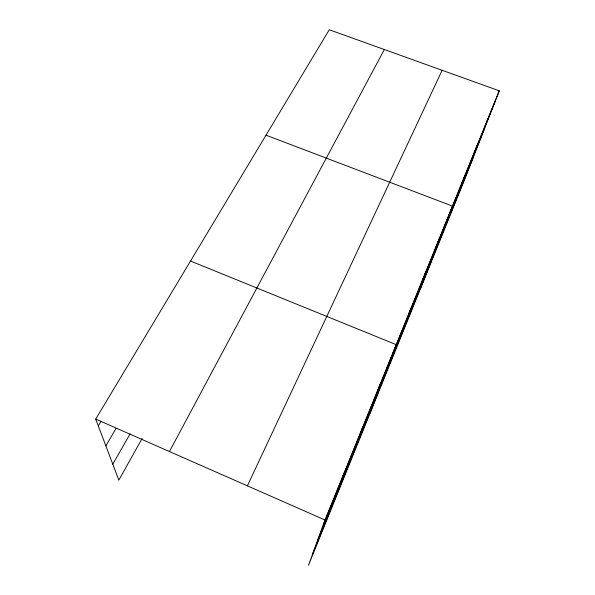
<?xml version="1.0" encoding="UTF-8"?>
<svg xmlns="http://www.w3.org/2000/svg" width="595" height="595" viewBox="0 0 595 595"><rect width="100%" height="100%" fill="white"/><g stroke="black" fill="none" stroke-linecap="round" stroke-linejoin="round"><path stroke-width="0.89" d="M499.279 90.812L325.026 520.015L308.5 565.25L463.817 181.564L499.279 90.812L329.266 29.75L95.721 419.088L118.836 480.135L142.108 438.493M342.356 477.83L344.542 471.947M360.377 433.42L362.846 426.875M377.334 391.644L380.041 384.519M370.023 413.272L396.225 344.654L190.526 261.041M408.401 315.105L411.487 307.057M422.658 279.962L425.908 271.543M436.165 246.687L439.549 237.941M420.494 288.582L452.475 206.108L266.024 135.169M461.497 184.272L465.104 175.004M473.389 154.983L477.078 145.5M484.694 127.129L488.458 117.475M323.159 525.132L495.449 100.615M317.745 539.955L484.099 129.658M312.791 553.506L473.389 157.08M247.394 485.847L442.137 70.292M169.449 451.546L384.34 49.534M112.805 464.204L130.067 433.874M105.873 445.9L116.107 428.296M98.316 425.953L101.135 421.223M95.721 419.088L325.026 520.015"/></g></svg>
